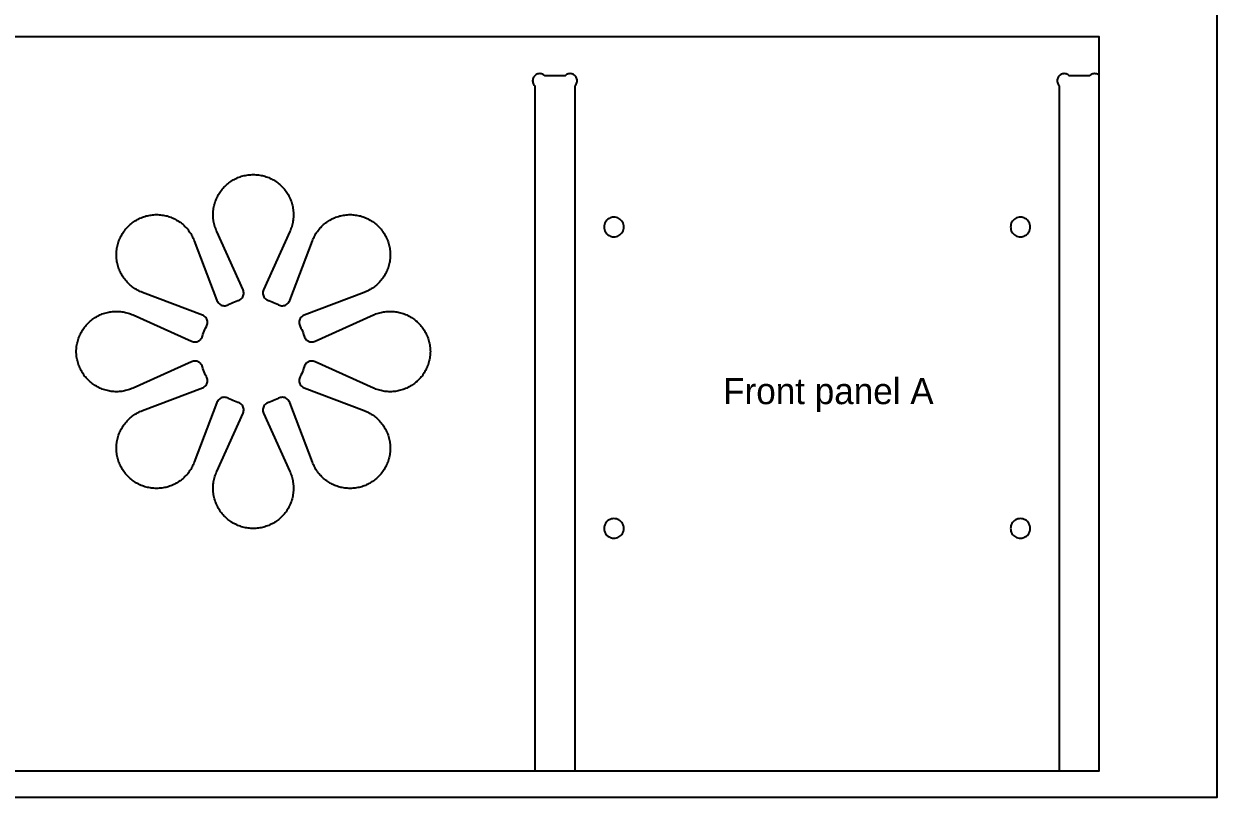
# Model space of a CAD drawing. Header units: inches. Extents: x 0 to 49.8, y 0 to 48.
# Drawn here: x 25.25 to 48, y 0 to 14.75 of the extents above; entities that cross this region are included whole.
import ezdxf

# ---------------------------------------------------------------- set-up
doc = ezdxf.new("R2010")
doc.units = ezdxf.units.IN
doc.header["$MEASUREMENT"] = 0
for name, color, linetype in [('CUT_INSIDE', 5, 'Continuous'), ('CUT_OUTSIDE', 1, 'Continuous'), ('LABEL', 3, 'Continuous'), ('POCKET_0.375', 4, 'Continuous'), ('POCKET_0.500', 4, 'Continuous'), ('SHEET', 8, 'Continuous')]:
    doc.layers.add(name, color=color, linetype=linetype)

msp = doc.modelspace()

# ---------------------------------------------------------------- linework, layer by layer
at = {"layer": 'CUT_INSIDE'}
msp.add_lwpolyline([(30.39, 5.841), (30.387, 5.816), (30.385, 5.791), (30.381, 5.767), (30.376, 5.742), (30.371, 5.717), (30.365, 5.693), (30.358, 5.669), (30.35, 5.645), (30.342, 5.622), (30.333, 5.598), (30.323, 5.575), (30.312, 5.552), (30.301, 5.53), (30.288, 5.508), (30.276, 5.487), (30.262, 5.466), (30.248, 5.445), (30.233, 5.425), (30.217, 5.405), (30.201, 5.386), (30.184, 5.368), (30.167, 5.35), (30.149, 5.332), (30.13, 5.315), (30.111, 5.299), (30.091, 5.283), (30.071, 5.268), (30.051, 5.254), (30.029, 5.241), (30.008, 5.228), (29.986, 5.216), (29.964, 5.204), (29.941, 5.193), (29.918, 5.183), (29.895, 5.174), (29.871, 5.166), (29.847, 5.158), (29.823, 5.151), (29.799, 5.145), (29.774, 5.14), (29.75, 5.135), (29.725, 5.132), (29.7, 5.129), (29.675, 5.127), (29.65, 5.125), (29.625, 5.125), (29.6, 5.125), (29.575, 5.127), (29.55, 5.129), (29.525, 5.132), (29.5, 5.135), (29.475, 5.14), (29.451, 5.145), (29.426, 5.151), (29.402, 5.158), (29.378, 5.166), (29.355, 5.174), (29.331, 5.183), (29.308, 5.193), (29.286, 5.204), (29.263, 5.216), (29.241, 5.228), (29.22, 5.241), (29.199, 5.254), (29.178, 5.268), (29.158, 5.283), (29.138, 5.299), (29.119, 5.315), (29.101, 5.332), (29.083, 5.35), (29.065, 5.368), (29.048, 5.386), (29.032, 5.405), (29.017, 5.425), (29.002, 5.445), (28.987, 5.466), (28.974, 5.487), (28.961, 5.508), (28.949, 5.53), (28.937, 5.552), (28.927, 5.575), (28.917, 5.598), (28.907, 5.622), (28.899, 5.645), (28.891, 5.669), (28.884, 5.693), (28.878, 5.717), (28.873, 5.742), (28.868, 5.767), (28.865, 5.791), (28.862, 5.816), (28.86, 5.841), (28.859, 5.866), (28.858, 5.892), (28.859, 5.917), (28.86, 5.942), (28.862, 5.967), (28.865, 5.992), (28.868, 6.016), (28.873, 6.041), (28.878, 6.066), (28.884, 6.09), (28.891, 6.114), (28.899, 6.138), (28.907, 6.161), (28.917, 6.185), (28.927, 6.209), (29.429, 7.324), (29.436, 7.342), (29.44, 7.362), (29.442, 7.381), (29.441, 7.401), (29.438, 7.421), (29.432, 7.44), (29.424, 7.457), (29.413, 7.474), (29.4, 7.489), (29.386, 7.503), (29.369, 7.514), (29.352, 7.523), (29.333, 7.53), (29.331, 7.53), (29.299, 7.541), (29.268, 7.552), (29.237, 7.564), (29.207, 7.577), (29.177, 7.591), (29.147, 7.606), (29.145, 7.608), (29.127, 7.616), (29.108, 7.622), (29.088, 7.626), (29.069, 7.627), (29.049, 7.625), (29.03, 7.621), (29.011, 7.614), (28.994, 7.605), (28.977, 7.593), (28.963, 7.58), (28.95, 7.565), (28.94, 7.548), (28.932, 7.53), (28.498, 6.387), (28.488, 6.362), (28.478, 6.339), (28.468, 6.317), (28.456, 6.294), (28.444, 6.272), (28.431, 6.251), (28.417, 6.23), (28.403, 6.209), (28.388, 6.189), (28.373, 6.169), (28.356, 6.15), (28.34, 6.132), (28.322, 6.114), (28.304, 6.096), (28.286, 6.079), (28.266, 6.063), (28.247, 6.047), (28.227, 6.032), (28.206, 6.018), (28.185, 6.005), (28.163, 5.992), (28.141, 5.98), (28.119, 5.968), (28.097, 5.957), (28.073, 5.947), (28.05, 5.938), (28.027, 5.93), (28.003, 5.922), (27.979, 5.915), (27.954, 5.909), (27.93, 5.904), (27.905, 5.899), (27.88, 5.896), (27.855, 5.893), (27.83, 5.891), (27.805, 5.889), (27.78, 5.889), (27.755, 5.889), (27.73, 5.891), (27.705, 5.893), (27.68, 5.896), (27.655, 5.899), (27.631, 5.904), (27.606, 5.909), (27.582, 5.915), (27.558, 5.922), (27.534, 5.93), (27.51, 5.938), (27.487, 5.947), (27.464, 5.957), (27.441, 5.968), (27.419, 5.98), (27.397, 5.992), (27.375, 6.005), (27.354, 6.018), (27.334, 6.032), (27.314, 6.047), (27.294, 6.063), (27.275, 6.079), (27.256, 6.096), (27.238, 6.114), (27.221, 6.132), (27.204, 6.15), (27.188, 6.169), (27.172, 6.189), (27.157, 6.209), (27.143, 6.23), (27.129, 6.251), (27.116, 6.272), (27.104, 6.294), (27.093, 6.317), (27.082, 6.339), (27.072, 6.362), (27.063, 6.386), (27.054, 6.409), (27.047, 6.433), (27.04, 6.457), (27.034, 6.481), (27.028, 6.506), (27.024, 6.531), (27.02, 6.555), (27.017, 6.58), (27.015, 6.605), (27.014, 6.63), (27.014, 6.656), (27.014, 6.681), (27.015, 6.706), (27.017, 6.731), (27.02, 6.756), (27.024, 6.78), (27.028, 6.805), (27.034, 6.83), (27.04, 6.854), (27.047, 6.878), (27.054, 6.902), (27.063, 6.926), (27.072, 6.949), (27.082, 6.972), (27.093, 6.995), (27.104, 7.017), (27.116, 7.039), (27.129, 7.06), (27.143, 7.081), (27.157, 7.102), (27.172, 7.122), (27.188, 7.142), (27.204, 7.161), (27.221, 7.179), (27.238, 7.197), (27.256, 7.215), (27.275, 7.232), (27.294, 7.248), (27.314, 7.264), (27.334, 7.279), (27.354, 7.293), (27.375, 7.306), (27.397, 7.319), (27.419, 7.331), (27.441, 7.343), (27.464, 7.354), (27.487, 7.364), (27.512, 7.373), (28.654, 7.807), (28.672, 7.815), (28.689, 7.826), (28.704, 7.838), (28.718, 7.853), (28.729, 7.869), (28.738, 7.886), (28.745, 7.905), (28.75, 7.924), (28.751, 7.944), (28.75, 7.964), (28.747, 7.983), (28.741, 8.002), (28.732, 8.02), (28.731, 8.022), (28.716, 8.052), (28.702, 8.082), (28.689, 8.112), (28.676, 8.143), (28.665, 8.174), (28.655, 8.206), (28.654, 8.208), (28.648, 8.227), (28.639, 8.245), (28.627, 8.261), (28.614, 8.275), (28.599, 8.288), (28.582, 8.299), (28.564, 8.307), (28.545, 8.313), (28.526, 8.316), (28.506, 8.317), (28.486, 8.315), (28.467, 8.311), (28.449, 8.304), (27.334, 7.802), (27.309, 7.792), (27.286, 7.783), (27.263, 7.774), (27.239, 7.767), (27.215, 7.76), (27.19, 7.754), (27.166, 7.748), (27.141, 7.744), (27.116, 7.74), (27.091, 7.737), (27.066, 7.735), (27.041, 7.734), (27.016, 7.734), (26.991, 7.734), (26.966, 7.735), (26.941, 7.737), (26.916, 7.74), (26.891, 7.744), (26.867, 7.748), (26.842, 7.754), (26.818, 7.76), (26.794, 7.767), (26.77, 7.774), (26.746, 7.783), (26.723, 7.792), (26.7, 7.802), (26.677, 7.813), (26.655, 7.824), (26.633, 7.836), (26.611, 7.849), (26.59, 7.863), (26.57, 7.877), (26.55, 7.892), (26.53, 7.908), (26.511, 7.924), (26.492, 7.941), (26.474, 7.958), (26.457, 7.976), (26.44, 7.995), (26.424, 8.014), (26.408, 8.033), (26.393, 8.054), (26.379, 8.074), (26.365, 8.095), (26.352, 8.117), (26.34, 8.139), (26.329, 8.161), (26.318, 8.184), (26.308, 8.207), (26.299, 8.23), (26.29, 8.254), (26.283, 8.278), (26.276, 8.302), (26.27, 8.326), (26.264, 8.35), (26.26, 8.375), (26.256, 8.4), (26.253, 8.425), (26.251, 8.45), (26.25, 8.475), (26.25, 8.5), (26.25, 8.525), (26.251, 8.55), (26.253, 8.575), (26.256, 8.6), (26.26, 8.625), (26.264, 8.65), (26.27, 8.674), (26.276, 8.698), (26.283, 8.722), (26.29, 8.746), (26.299, 8.77), (26.308, 8.793), (26.318, 8.816), (26.329, 8.839), (26.34, 8.861), (26.352, 8.883), (26.365, 8.905), (26.379, 8.926), (26.393, 8.946), (26.408, 8.967), (26.424, 8.986), (26.44, 9.005), (26.457, 9.024), (26.474, 9.042), (26.492, 9.059), (26.511, 9.076), (26.53, 9.092), (26.55, 9.108), (26.57, 9.123), (26.59, 9.137), (26.611, 9.151), (26.633, 9.164), (26.655, 9.176), (26.677, 9.187), (26.7, 9.198), (26.723, 9.208), (26.746, 9.217), (26.77, 9.226), (26.794, 9.233), (26.818, 9.24), (26.842, 9.246), (26.867, 9.252), (26.891, 9.256), (26.916, 9.26), (26.941, 9.263), (26.966, 9.265), (26.991, 9.266), (27.016, 9.266), (27.041, 9.266), (27.066, 9.265), (27.091, 9.263), (27.116, 9.26), (27.141, 9.256), (27.166, 9.252), (27.19, 9.246), (27.215, 9.24), (27.239, 9.233), (27.263, 9.226), (27.286, 9.217), (27.309, 9.208), (27.334, 9.198), (28.449, 8.696), (28.467, 8.689), (28.486, 8.685), (28.506, 8.683), (28.526, 8.684), (28.545, 8.687), (28.564, 8.693), (28.582, 8.701), (28.599, 8.712), (28.614, 8.725), (28.627, 8.739), (28.639, 8.755), (28.648, 8.773), (28.654, 8.792), (28.655, 8.794), (28.665, 8.826), (28.676, 8.857), (28.689, 8.888), (28.702, 8.918), (28.716, 8.948), (28.731, 8.978), (28.732, 8.98), (28.741, 8.998), (28.747, 9.017), (28.75, 9.036), (28.751, 9.056), (28.75, 9.076), (28.745, 9.095), (28.738, 9.114), (28.729, 9.131), (28.718, 9.147), (28.704, 9.162), (28.689, 9.174), (28.672, 9.185), (28.654, 9.193), (27.512, 9.627), (27.487, 9.636), (27.464, 9.646), (27.441, 9.657), (27.419, 9.669), (27.397, 9.681), (27.375, 9.694), (27.354, 9.707), (27.334, 9.721), (27.314, 9.736), (27.294, 9.752), (27.275, 9.768), (27.256, 9.785), (27.238, 9.803), (27.221, 9.821), (27.204, 9.839), (27.188, 9.858), (27.172, 9.878), (27.157, 9.898), (27.143, 9.919), (27.129, 9.94), (27.116, 9.961), (27.104, 9.983), (27.093, 10.005), (27.082, 10.028), (27.072, 10.051), (27.063, 10.074), (27.054, 10.098), (27.047, 10.122), (27.04, 10.146), (27.034, 10.17), (27.028, 10.195), (27.024, 10.22), (27.02, 10.244), (27.017, 10.269), (27.015, 10.294), (27.014, 10.319), (27.014, 10.344), (27.014, 10.37), (27.015, 10.395), (27.017, 10.42), (27.02, 10.445), (27.024, 10.469), (27.028, 10.494), (27.034, 10.519), (27.04, 10.543), (27.047, 10.567), (27.054, 10.591), (27.063, 10.614), (27.072, 10.638), (27.082, 10.661), (27.093, 10.683), (27.104, 10.706), (27.116, 10.728), (27.129, 10.749), (27.143, 10.77), (27.157, 10.791), (27.172, 10.811), (27.188, 10.831), (27.204, 10.85), (27.221, 10.868), (27.238, 10.886), (27.256, 10.904), (27.275, 10.921), (27.294, 10.937), (27.314, 10.953), (27.334, 10.968), (27.354, 10.982), (27.375, 10.995), (27.397, 11.008), (27.419, 11.02), (27.441, 11.032), (27.464, 11.043), (27.487, 11.053), (27.51, 11.062), (27.534, 11.07), (27.558, 11.078), (27.582, 11.085), (27.606, 11.091), (27.631, 11.096), (27.655, 11.101), (27.68, 11.104), (27.705, 11.107), (27.73, 11.109), (27.755, 11.111), (27.78, 11.111), (27.805, 11.111), (27.83, 11.109), (27.855, 11.107), (27.88, 11.104), (27.905, 11.101), (27.93, 11.096), (27.954, 11.091), (27.979, 11.085), (28.003, 11.078), (28.027, 11.07), (28.05, 11.062), (28.073, 11.053), (28.097, 11.043), (28.119, 11.032), (28.141, 11.02), (28.163, 11.008), (28.185, 10.995), (28.206, 10.982), (28.227, 10.968), (28.247, 10.953), (28.266, 10.937), (28.286, 10.921), (28.304, 10.904), (28.322, 10.886), (28.34, 10.868), (28.356, 10.85), (28.373, 10.831), (28.388, 10.811), (28.403, 10.791), (28.417, 10.77), (28.431, 10.749), (28.444, 10.728), (28.456, 10.706), (28.468, 10.683), (28.478, 10.661), (28.488, 10.638), (28.498, 10.613), (28.932, 9.47), (28.94, 9.452), (28.95, 9.435), (28.963, 9.42), (28.977, 9.407), (28.994, 9.395), (29.011, 9.386), (29.03, 9.379), (29.049, 9.375), (29.069, 9.373), (29.088, 9.374), (29.108, 9.378), (29.127, 9.384), (29.145, 9.392), (29.147, 9.394), (29.177, 9.409), (29.207, 9.423), (29.237, 9.436), (29.268, 9.448), (29.299, 9.459), (29.331, 9.47), (29.333, 9.47), (29.352, 9.477), (29.369, 9.486), (29.386, 9.497), (29.4, 9.511), (29.413, 9.526), (29.424, 9.543), (29.432, 9.56), (29.438, 9.579), (29.441, 9.599), (29.442, 9.619), (29.44, 9.638), (29.436, 9.658), (29.429, 9.676), (28.927, 10.791), (28.917, 10.815), (28.907, 10.839), (28.899, 10.862), (28.891, 10.886), (28.884, 10.91), (28.878, 10.934), (28.873, 10.959), (28.868, 10.984), (28.865, 11.008), (28.862, 11.033), (28.86, 11.058), (28.859, 11.083), (28.858, 11.108), (28.859, 11.134), (28.86, 11.159), (28.862, 11.184), (28.865, 11.209), (28.868, 11.233), (28.873, 11.258), (28.878, 11.283), (28.884, 11.307), (28.891, 11.331), (28.899, 11.355), (28.907, 11.378), (28.917, 11.402), (28.927, 11.425), (28.937, 11.448), (28.949, 11.47), (28.961, 11.492), (28.974, 11.513), (28.987, 11.534), (29.002, 11.555), (29.017, 11.575), (29.032, 11.595), (29.048, 11.614), (29.065, 11.632), (29.083, 11.65), (29.101, 11.668), (29.119, 11.685), (29.138, 11.701), (29.158, 11.717), (29.178, 11.732), (29.199, 11.746), (29.22, 11.759), (29.241, 11.772), (29.263, 11.784), (29.286, 11.796), (29.308, 11.807), (29.331, 11.817), (29.355, 11.826), (29.378, 11.834), (29.402, 11.842), (29.426, 11.849), (29.451, 11.855), (29.475, 11.86), (29.5, 11.865), (29.525, 11.868), (29.55, 11.871), (29.575, 11.873), (29.6, 11.875), (29.625, 11.875), (29.65, 11.875), (29.675, 11.873), (29.7, 11.871), (29.725, 11.868), (29.75, 11.865), (29.774, 11.86), (29.799, 11.855), (29.823, 11.849), (29.847, 11.842), (29.871, 11.834), (29.895, 11.826), (29.918, 11.817), (29.941, 11.807), (29.964, 11.796), (29.986, 11.784), (30.008, 11.772), (30.029, 11.759), (30.051, 11.746), (30.071, 11.732), (30.091, 11.717), (30.111, 11.701), (30.13, 11.685), (30.149, 11.668), (30.167, 11.65), (30.184, 11.632), (30.201, 11.614), (30.217, 11.595), (30.233, 11.575), (30.248, 11.555), (30.262, 11.534), (30.276, 11.513), (30.288, 11.492), (30.301, 11.47), (30.312, 11.448), (30.323, 11.425), (30.333, 11.402), (30.342, 11.378), (30.35, 11.355), (30.358, 11.331), (30.365, 11.307), (30.371, 11.283), (30.376, 11.258), (30.381, 11.233), (30.385, 11.209), (30.387, 11.184), (30.39, 11.159), (30.391, 11.134), (30.391, 11.108), (30.391, 11.083), (30.39, 11.058), (30.387, 11.033), (30.385, 11.008), (30.381, 10.984), (30.376, 10.959), (30.371, 10.934), (30.365, 10.91), (30.358, 10.886), (30.35, 10.862), (30.342, 10.839), (30.333, 10.815), (30.322, 10.791), (29.821, 9.676), (29.814, 9.658), (29.809, 9.638), (29.807, 9.619), (29.808, 9.599), (29.812, 9.579), (29.817, 9.56), (29.826, 9.543), (29.836, 9.526), (29.849, 9.511), (29.864, 9.497), (29.88, 9.486), (29.898, 9.477), (29.916, 9.47), (29.919, 9.47), (29.95, 9.459), (29.982, 9.448), (30.012, 9.436), (30.043, 9.423), (30.073, 9.409), (30.102, 9.394), (30.105, 9.392), (30.123, 9.384), (30.141, 9.378), (30.161, 9.374), (30.181, 9.373), (30.2, 9.375), (30.22, 9.379), (30.238, 9.386), (30.256, 9.395), (30.272, 9.407), (30.286, 9.42), (30.299, 9.435), (30.31, 9.452), (30.318, 9.47), (30.751, 10.613), (30.761, 10.638), (30.771, 10.661), (30.782, 10.683), (30.793, 10.706), (30.805, 10.728), (30.818, 10.749), (30.832, 10.77), (30.846, 10.791), (30.861, 10.811), (30.877, 10.831), (30.893, 10.85), (30.91, 10.868), (30.927, 10.886), (30.945, 10.904), (30.964, 10.921), (30.983, 10.937), (31.003, 10.953), (31.023, 10.968), (31.043, 10.982), (31.064, 10.995), (31.086, 11.008), (31.108, 11.02), (31.13, 11.032), (31.153, 11.043), (31.176, 11.053), (31.199, 11.062), (31.223, 11.07), (31.247, 11.078), (31.271, 11.085), (31.295, 11.091), (31.32, 11.096), (31.344, 11.101), (31.369, 11.104), (31.394, 11.107), (31.419, 11.109), (31.444, 11.111), (31.469, 11.111), (31.494, 11.111), (31.519, 11.109), (31.544, 11.107), (31.569, 11.104), (31.594, 11.101), (31.619, 11.096), (31.643, 11.091), (31.668, 11.085), (31.692, 11.078), (31.716, 11.07), (31.739, 11.062), (31.762, 11.053), (31.785, 11.043), (31.808, 11.032), (31.83, 11.02), (31.852, 11.008), (31.874, 10.995), (31.895, 10.982), (31.916, 10.968), (31.936, 10.953), (31.955, 10.937), (31.975, 10.921), (31.993, 10.904), (32.011, 10.886), (32.029, 10.868), (32.045, 10.85), (32.062, 10.831), (32.077, 10.811), (32.092, 10.791), (32.106, 10.77), (32.12, 10.749), (32.133, 10.728), (32.145, 10.706), (32.157, 10.683), (32.167, 10.661), (32.177, 10.638), (32.187, 10.614), (32.195, 10.591), (32.203, 10.567), (32.21, 10.543), (32.216, 10.519), (32.221, 10.494), (32.225, 10.469), (32.229, 10.445), (32.232, 10.42), (32.234, 10.395), (32.235, 10.37), (32.236, 10.344), (32.235, 10.319), (32.234, 10.294), (32.232, 10.269), (32.229, 10.244), (32.225, 10.22), (32.221, 10.195), (32.216, 10.17), (32.21, 10.146), (32.203, 10.122), (32.195, 10.098), (32.187, 10.074), (32.177, 10.051), (32.167, 10.028), (32.157, 10.005), (32.145, 9.983), (32.133, 9.961), (32.12, 9.94), (32.106, 9.919), (32.092, 9.898), (32.077, 9.878), (32.062, 9.858), (32.045, 9.839), (32.029, 9.821), (32.011, 9.803), (31.993, 9.785), (31.975, 9.768), (31.955, 9.752), (31.936, 9.736), (31.916, 9.721), (31.895, 9.707), (31.874, 9.694), (31.852, 9.681), (31.83, 9.669), (31.808, 9.657), (31.785, 9.646), (31.762, 9.636), (31.738, 9.627), (30.595, 9.193), (30.577, 9.185), (30.56, 9.174), (30.545, 9.162), (30.531, 9.147), (30.52, 9.131), (30.511, 9.114), (30.504, 9.095), (30.5, 9.076), (30.498, 9.056), (30.499, 9.036), (30.502, 9.017), (30.509, 8.998), (30.517, 8.98), (30.518, 8.978), (30.533, 8.948), (30.548, 8.918), (30.561, 8.888), (30.573, 8.857), (30.584, 8.826), (30.594, 8.794), (30.595, 8.792), (30.602, 8.773), (30.611, 8.755), (30.622, 8.739), (30.635, 8.725), (30.651, 8.712), (30.667, 8.701), (30.685, 8.693), (30.704, 8.687), (30.724, 8.684), (30.743, 8.683), (30.763, 8.685), (30.782, 8.689), (30.801, 8.696), (31.916, 9.198), (31.94, 9.208), (31.963, 9.217), (31.987, 9.226), (32.011, 9.233), (32.035, 9.24), (32.059, 9.246), (32.084, 9.252), (32.108, 9.256), (32.133, 9.26), (32.158, 9.263), (32.183, 9.265), (32.208, 9.266), (32.233, 9.266), (32.258, 9.266), (32.283, 9.265), (32.308, 9.263), (32.333, 9.26), (32.358, 9.256), (32.383, 9.252), (32.407, 9.246), (32.432, 9.24), (32.456, 9.233), (32.48, 9.226), (32.503, 9.217), (32.526, 9.208), (32.549, 9.198), (32.572, 9.187), (32.594, 9.176), (32.616, 9.164), (32.638, 9.151), (32.659, 9.137), (32.68, 9.123), (32.7, 9.108), (32.719, 9.092), (32.739, 9.076), (32.757, 9.059), (32.775, 9.042), (32.793, 9.024), (32.809, 9.005), (32.826, 8.986), (32.841, 8.967), (32.856, 8.946), (32.87, 8.926), (32.884, 8.905), (32.897, 8.883), (32.909, 8.861), (32.921, 8.839), (32.931, 8.816), (32.941, 8.793), (32.951, 8.77), (32.959, 8.746), (32.967, 8.722), (32.974, 8.698), (32.98, 8.674), (32.985, 8.65), (32.989, 8.625), (32.993, 8.6), (32.996, 8.575), (32.998, 8.55), (32.999, 8.525), (33, 8.5), (32.999, 8.475), (32.998, 8.45), (32.996, 8.425), (32.993, 8.4), (32.989, 8.375), (32.985, 8.35), (32.98, 8.326), (32.974, 8.302), (32.967, 8.278), (32.959, 8.254), (32.951, 8.23), (32.941, 8.207), (32.931, 8.184), (32.921, 8.161), (32.909, 8.139), (32.897, 8.117), (32.884, 8.095), (32.87, 8.074), (32.856, 8.054), (32.841, 8.033), (32.826, 8.014), (32.809, 7.995), (32.793, 7.976), (32.775, 7.958), (32.757, 7.941), (32.739, 7.924), (32.719, 7.908), (32.7, 7.892), (32.68, 7.877), (32.659, 7.863), (32.638, 7.849), (32.616, 7.836), (32.594, 7.824), (32.572, 7.813), (32.549, 7.802), (32.526, 7.792), (32.503, 7.783), (32.48, 7.774), (32.456, 7.767), (32.432, 7.76), (32.407, 7.754), (32.383, 7.748), (32.358, 7.744), (32.333, 7.74), (32.308, 7.737), (32.283, 7.735), (32.258, 7.734), (32.233, 7.734), (32.208, 7.734), (32.183, 7.735), (32.158, 7.737), (32.133, 7.74), (32.108, 7.744), (32.084, 7.748), (32.059, 7.754), (32.035, 7.76), (32.011, 7.767), (31.987, 7.774), (31.963, 7.783), (31.94, 7.792), (31.916, 7.802), (30.801, 8.304), (30.782, 8.311), (30.763, 8.315), (30.743, 8.317), (30.724, 8.316), (30.704, 8.313), (30.685, 8.307), (30.667, 8.299), (30.651, 8.288), (30.635, 8.275), (30.622, 8.261), (30.611, 8.245), (30.602, 8.227), (30.595, 8.208), (30.594, 8.206), (30.584, 8.174), (30.573, 8.143), (30.561, 8.112), (30.548, 8.082), (30.533, 8.052), (30.518, 8.022), (30.517, 8.02), (30.509, 8.002), (30.502, 7.983), (30.499, 7.964), (30.498, 7.944), (30.5, 7.924), (30.504, 7.905), (30.511, 7.886), (30.52, 7.869), (30.531, 7.853), (30.545, 7.838), (30.56, 7.826), (30.577, 7.815), (30.595, 7.807), (31.738, 7.373), (31.762, 7.364), (31.785, 7.354), (31.808, 7.343), (31.83, 7.331), (31.852, 7.319), (31.874, 7.306), (31.895, 7.293), (31.916, 7.279), (31.936, 7.264), (31.955, 7.248), (31.975, 7.232), (31.993, 7.215), (32.011, 7.197), (32.029, 7.179), (32.045, 7.161), (32.062, 7.142), (32.077, 7.122), (32.092, 7.102), (32.106, 7.081), (32.12, 7.06), (32.133, 7.039), (32.145, 7.017), (32.157, 6.995), (32.167, 6.972), (32.177, 6.949), (32.187, 6.926), (32.195, 6.902), (32.203, 6.878), (32.21, 6.854), (32.216, 6.83), (32.221, 6.805), (32.225, 6.78), (32.229, 6.756), (32.232, 6.731), (32.234, 6.706), (32.235, 6.681), (32.236, 6.656), (32.235, 6.63), (32.234, 6.605), (32.232, 6.58), (32.229, 6.555), (32.225, 6.531), (32.221, 6.506), (32.216, 6.481), (32.21, 6.457), (32.203, 6.433), (32.195, 6.409), (32.187, 6.386), (32.177, 6.362), (32.167, 6.339), (32.157, 6.317), (32.145, 6.294), (32.133, 6.272), (32.12, 6.251), (32.106, 6.23), (32.092, 6.209), (32.077, 6.189), (32.062, 6.169), (32.045, 6.15), (32.029, 6.132), (32.011, 6.114), (31.993, 6.096), (31.975, 6.079), (31.955, 6.063), (31.936, 6.047), (31.916, 6.032), (31.895, 6.018), (31.874, 6.005), (31.852, 5.992), (31.83, 5.98), (31.808, 5.968), (31.785, 5.957), (31.762, 5.947), (31.739, 5.938), (31.716, 5.93), (31.692, 5.922), (31.668, 5.915), (31.643, 5.909), (31.619, 5.904), (31.594, 5.899), (31.569, 5.896), (31.544, 5.893), (31.519, 5.891), (31.494, 5.889), (31.469, 5.889), (31.444, 5.889), (31.419, 5.891), (31.394, 5.893), (31.369, 5.896), (31.344, 5.899), (31.32, 5.904), (31.295, 5.909), (31.271, 5.915), (31.247, 5.922), (31.223, 5.93), (31.199, 5.938), (31.176, 5.947), (31.153, 5.957), (31.13, 5.968), (31.108, 5.98), (31.086, 5.992), (31.064, 6.005), (31.043, 6.018), (31.023, 6.032), (31.003, 6.047), (30.983, 6.063), (30.964, 6.079), (30.945, 6.096), (30.927, 6.114), (30.91, 6.132), (30.893, 6.15), (30.877, 6.169), (30.861, 6.189), (30.846, 6.209), (30.832, 6.23), (30.818, 6.251), (30.805, 6.272), (30.793, 6.294), (30.782, 6.317), (30.771, 6.339), (30.761, 6.362), (30.751, 6.387), (30.318, 7.53), (30.31, 7.548), (30.299, 7.565), (30.286, 7.58), (30.272, 7.593), (30.256, 7.605), (30.238, 7.614), (30.22, 7.621), (30.2, 7.625), (30.181, 7.627), (30.161, 7.626), (30.141, 7.622), (30.123, 7.616), (30.105, 7.608), (30.102, 7.606), (30.073, 7.591), (30.043, 7.577), (30.012, 7.564), (29.982, 7.552), (29.95, 7.541), (29.919, 7.53), (29.916, 7.53), (29.898, 7.523), (29.88, 7.514), (29.864, 7.503), (29.849, 7.489), (29.836, 7.474), (29.826, 7.457), (29.817, 7.44), (29.812, 7.421), (29.808, 7.401), (29.807, 7.381), (29.809, 7.362), (29.814, 7.342), (29.821, 7.324), (30.322, 6.209), (30.333, 6.185), (30.342, 6.161), (30.35, 6.138), (30.358, 6.114), (30.365, 6.09), (30.371, 6.066), (30.376, 6.041), (30.381, 6.016), (30.385, 5.992), (30.387, 5.967), (30.39, 5.942), (30.391, 5.917), (30.391, 5.892), (30.391, 5.866)], close=True, dxfattribs=at)
at = {"layer": 'CUT_OUTSIDE'}
msp.add_lwpolyline([(2.75, 0.5), (45.75, 0.5), (45.75, 14.5), (11.75, 14.5)], dxfattribs=at)
at = {"layer": 'POCKET_0.375'}
for points in [[(35.76, 13.569), (35.771, 13.582), (35.781, 13.597), (35.789, 13.613), (35.795, 13.63), (35.798, 13.647), (35.799, 13.665), (35.798, 13.682), (35.795, 13.699), (35.789, 13.716), (35.781, 13.732), (35.771, 13.747), (35.76, 13.76), (35.746, 13.772), (35.732, 13.781), (35.716, 13.789), (35.699, 13.795), (35.682, 13.798), (35.664, 13.8), (35.647, 13.798), (35.629, 13.795), (35.613, 13.789), (35.597, 13.781), (35.582, 13.772), (35.569, 13.76), (35.181, 13.76), (35.167, 13.772), (35.153, 13.781), (35.137, 13.789), (35.12, 13.795), (35.103, 13.798), (35.085, 13.8), (35.068, 13.798), (35.05, 13.795), (35.033, 13.789), (35.018, 13.781), (35.003, 13.772), (34.99, 13.76), (34.978, 13.747), (34.968, 13.732), (34.96, 13.716), (34.955, 13.699), (34.951, 13.682), (34.95, 13.665), (34.951, 13.647), (34.955, 13.63), (34.96, 13.613), (34.968, 13.597), (34.978, 13.582), (34.99, 13.569), (34.99, 0.5), (35.76, 0.5)], [(45.746, 13.772), (45.732, 13.781), (45.716, 13.789), (45.699, 13.795), (45.682, 13.798), (45.664, 13.8), (45.647, 13.798), (45.629, 13.795), (45.613, 13.789), (45.597, 13.781), (45.582, 13.772), (45.569, 13.76), (45.181, 13.76), (45.167, 13.772), (45.153, 13.781), (45.137, 13.789), (45.12, 13.795), (45.103, 13.798), (45.085, 13.8), (45.068, 13.798), (45.05, 13.795), (45.033, 13.789), (45.018, 13.781), (45.003, 13.772), (44.99, 13.76), (44.978, 13.747), (44.968, 13.732), (44.96, 13.716), (44.955, 13.699), (44.951, 13.682), (44.95, 13.665), (44.951, 13.647), (44.955, 13.63), (44.96, 13.613), (44.968, 13.597), (44.978, 13.582), (44.99, 13.569), (44.99, 0.5), (45.75, 0.5), (45.75, 13.769)]]:
    msp.add_lwpolyline(points, close=True, dxfattribs=at)
at = {"layer": 'POCKET_0.500'}
for points in [[(36.312, 10.875), (36.314, 10.851), (36.319, 10.826), (36.326, 10.803), (36.337, 10.781), (36.351, 10.761), (36.367, 10.742), (36.386, 10.726), (36.406, 10.713), (36.428, 10.702), (36.451, 10.694), (36.475, 10.689), (36.5, 10.688), (36.524, 10.689), (36.548, 10.694), (36.571, 10.702), (36.593, 10.713), (36.614, 10.726), (36.632, 10.742), (36.648, 10.761), (36.662, 10.781), (36.673, 10.803), (36.681, 10.826), (36.686, 10.851), (36.687, 10.875), (36.686, 10.899), (36.681, 10.924), (36.673, 10.947), (36.662, 10.969), (36.648, 10.989), (36.632, 11.008), (36.614, 11.024), (36.593, 11.037), (36.571, 11.048), (36.548, 11.056), (36.524, 11.061), (36.5, 11.062), (36.475, 11.061), (36.451, 11.056), (36.428, 11.048), (36.406, 11.037), (36.386, 11.024), (36.367, 11.008), (36.351, 10.989), (36.337, 10.969), (36.326, 10.947), (36.319, 10.924), (36.314, 10.899)], [(44.062, 10.875), (44.064, 10.851), (44.069, 10.826), (44.076, 10.803), (44.087, 10.781), (44.101, 10.761), (44.117, 10.742), (44.136, 10.726), (44.156, 10.713), (44.178, 10.702), (44.201, 10.694), (44.225, 10.689), (44.25, 10.688), (44.274, 10.689), (44.298, 10.694), (44.321, 10.702), (44.343, 10.713), (44.364, 10.726), (44.382, 10.742), (44.398, 10.761), (44.412, 10.781), (44.423, 10.803), (44.431, 10.826), (44.436, 10.851), (44.437, 10.875), (44.436, 10.899), (44.431, 10.924), (44.423, 10.947), (44.412, 10.969), (44.398, 10.989), (44.382, 11.008), (44.364, 11.024), (44.343, 11.037), (44.321, 11.048), (44.298, 11.056), (44.274, 11.061), (44.25, 11.062), (44.225, 11.061), (44.201, 11.056), (44.178, 11.048), (44.156, 11.037), (44.136, 11.024), (44.117, 11.008), (44.101, 10.989), (44.087, 10.969), (44.076, 10.947), (44.069, 10.924), (44.064, 10.899)], [(36.312, 5.125), (36.314, 5.101), (36.319, 5.076), (36.326, 5.053), (36.337, 5.031), (36.351, 5.011), (36.367, 4.992), (36.386, 4.976), (36.406, 4.963), (36.428, 4.952), (36.451, 4.944), (36.475, 4.939), (36.5, 4.938), (36.524, 4.939), (36.548, 4.944), (36.571, 4.952), (36.593, 4.963), (36.614, 4.976), (36.632, 4.992), (36.648, 5.011), (36.662, 5.031), (36.673, 5.053), (36.681, 5.076), (36.686, 5.101), (36.687, 5.125), (36.686, 5.149), (36.681, 5.174), (36.673, 5.197), (36.662, 5.219), (36.648, 5.239), (36.632, 5.258), (36.614, 5.274), (36.593, 5.287), (36.571, 5.298), (36.548, 5.306), (36.524, 5.311), (36.5, 5.312), (36.475, 5.311), (36.451, 5.306), (36.428, 5.298), (36.406, 5.287), (36.386, 5.274), (36.367, 5.258), (36.351, 5.239), (36.337, 5.219), (36.326, 5.197), (36.319, 5.174), (36.314, 5.149)], [(44.062, 5.125), (44.064, 5.101), (44.069, 5.076), (44.076, 5.053), (44.087, 5.031), (44.101, 5.011), (44.117, 4.992), (44.136, 4.976), (44.156, 4.963), (44.178, 4.952), (44.201, 4.944), (44.225, 4.939), (44.25, 4.938), (44.274, 4.939), (44.298, 4.944), (44.321, 4.952), (44.343, 4.963), (44.364, 4.976), (44.382, 4.992), (44.398, 5.011), (44.412, 5.031), (44.423, 5.053), (44.431, 5.076), (44.436, 5.101), (44.437, 5.125), (44.436, 5.149), (44.431, 5.174), (44.423, 5.197), (44.412, 5.219), (44.398, 5.239), (44.382, 5.258), (44.364, 5.274), (44.343, 5.287), (44.321, 5.298), (44.298, 5.306), (44.274, 5.311), (44.25, 5.312), (44.225, 5.311), (44.201, 5.306), (44.178, 5.298), (44.156, 5.287), (44.136, 5.274), (44.117, 5.258), (44.101, 5.239), (44.087, 5.219), (44.076, 5.197), (44.069, 5.174), (44.064, 5.149)]]:
    msp.add_lwpolyline(points, close=True, dxfattribs=at)
at = {"layer": 'SHEET'}
msp.add_lwpolyline([(0, 0), (48, 0), (48, 48), (0, 48)], close=True, dxfattribs=at)

# ---------------------------------------------------------------- texts
at = {"layer": 'LABEL'}
msp.add_text('Front panel A', height=0.5, dxfattribs=at).set_placement((38.582, 7.496))

doc.saveas('drawing.dxf')
